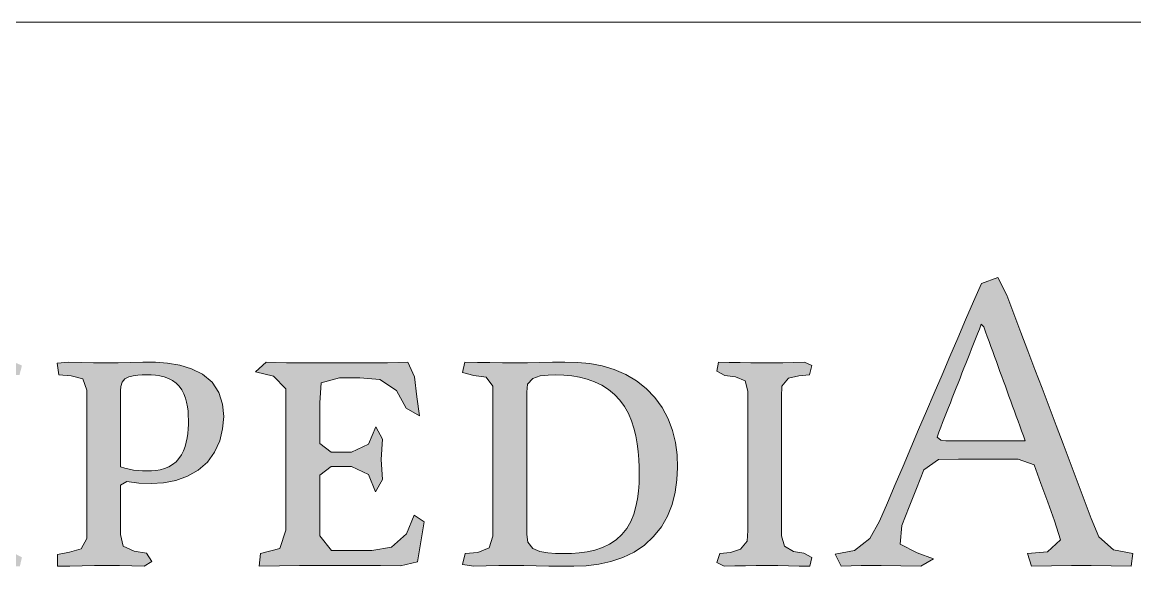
# Model space of a CAD drawing. Extents: x 0 to 1501, y 0 to 1722.
# Drawn here: x 197.6 to 263.9, y 1688.3 to 1722 of the extents above; entities that cross this region are included whole.
import ezdxf

# ---------------------------------------------------------------- set-up
doc = ezdxf.new("R2010")
doc.units = 0
doc.layers.get('0').update_dxf_attribs({"lineweight": 0})

msp = doc.modelspace()

# ---------------------------------------------------------------- hatches: boundary and pattern name
at = {"true_color": 0x000000}
h = msp.add_hatch(color=256, dxfattribs=at)
h.dxf.hatch_style = 1
h.paths.add_polyline_path([(162.339, 1707), (164.092, 1706.717), (162.672, 1705.72), (161.645, 1704.006), (160.703, 1702.243), (159.76, 1700.48), (159.561, 1698.7), (160.439, 1696.903), (161.317, 1695.107), (162.194, 1693.311), (163.116, 1693.91), (163.892, 1695.752), (164.668, 1697.595), (165.444, 1699.437), (166.221, 1701.279), (166.997, 1703.122), (167.763, 1704.968), (166.694, 1706.212), (166.556, 1706.998), (168.555, 1706.998), (170.554, 1706.998), (171.725, 1706.266), (169.848, 1705.694), (168.835, 1703.994), (168.033, 1702.163), (167.231, 1700.332), (166.428, 1698.501), (165.624, 1696.67), (164.819, 1694.84), (164.012, 1693.011), (163.202, 1691.183), (162.176, 1689.5), (160.854, 1690.678), (160.005, 1692.488), (159.169, 1694.304), (158.34, 1696.123), (157.485, 1695.868), (156.607, 1694.071), (155.719, 1692.28), (154.807, 1690.501), (153.374, 1689.55), (152.453, 1691.309), (151.631, 1693.131), (150.793, 1694.946), (149.947, 1696.758), (149.1, 1698.569), (148.257, 1700.382), (147.425, 1702.2), (146.616, 1704.028), (145.747, 1705.823), (144, 1706.492), (145.539, 1706.986), (147.538, 1706.987), (149.538, 1706.985), (149.835, 1706.216), (148.734, 1705.186), (149.516, 1703.346), (150.334, 1701.522), (151.166, 1699.703), (152.004, 1697.889), (152.849, 1696.077), (153.699, 1694.267), (154.65, 1693.019), (155.546, 1694.806), (156.442, 1696.594), (157.313, 1698.382), (156.461, 1700.19), (155.554, 1701.972), (154.653, 1703.756), (153.747, 1705.538), (152.318, 1706.62), (153.986, 1706.989), (155.985, 1706.99), (157.481, 1706.45), (156.305, 1705.402), (157.166, 1703.599), (158.044, 1701.802), (158.93, 1701.554), (159.827, 1703.341), (160.704, 1705.137), (159.613, 1706.228), (160.34, 1707), (162.339, 1707)])
h.paths.add_polyline_path([(172.803, 1701.682), (173.442, 1701.687), (174.081, 1701.699), (174.72, 1701.712), (175.358, 1701.728), (175.678, 1701.395), (175.405, 1700.962), (174.77, 1700.897), (174.162, 1700.713), (173.868, 1700.177), (173.866, 1699.538), (173.866, 1698.899), (173.866, 1698.26), (173.866, 1697.621), (173.866, 1696.982), (173.866, 1696.343), (173.866, 1695.704), (173.866, 1695.065), (173.866, 1694.426), (173.866, 1693.787), (173.866, 1693.148), (173.866, 1692.509), (173.866, 1691.871), (173.871, 1691.232), (174.121, 1690.661), (174.698, 1690.405), (175.332, 1690.331), (175.678, 1689.956), (175.422, 1689.558), (174.783, 1689.573), (174.145, 1689.587), (173.506, 1689.599), (172.867, 1689.605), (172.228, 1689.599), (171.589, 1689.587), (170.95, 1689.573), (170.312, 1689.558), (170.008, 1689.918), (170.318, 1690.326), (170.953, 1690.399), (171.536, 1690.644), (171.834, 1691.191), (171.845, 1691.83), (171.845, 1692.469), (171.845, 1693.108), (171.845, 1693.747), (171.845, 1694.386), (171.845, 1695.024), (171.845, 1695.663), (171.845, 1696.302), (171.845, 1696.941), (171.845, 1697.58), (171.845, 1698.219), (171.845, 1698.858), (171.845, 1699.497), (171.845, 1700.136), (171.592, 1700.694), (170.988, 1700.886), (170.353, 1700.955), (170.008, 1701.316), (170.248, 1701.73), (170.886, 1701.715), (171.525, 1701.701), (172.164, 1701.69), (172.803, 1701.682)])
h.paths.add_polyline_path([(181.613, 1691.364), (182.345, 1690.454), (183.162, 1689.803), (182.122, 1689.581), (180.851, 1689.605), (179.581, 1689.591), (178.31, 1689.564), (177.813, 1690.279), (179.051, 1690.522), (179.592, 1691.575), (179.592, 1692.846), (179.592, 1694.116), (179.592, 1695.387), (179.592, 1696.658), (179.592, 1697.929), (179.592, 1699.2), (179.534, 1700.463), (178.415, 1700.923), (177.754, 1701.631), (178.941, 1701.709), (180.211, 1701.686), (181.482, 1701.691), (182.753, 1701.723), (182.979, 1700.969), (181.782, 1700.588), (181.613, 1699.361), (181.613, 1698.09), (181.613, 1696.819), (182.197, 1696.226), (183.249, 1696.92), (184.139, 1697.827), (184.978, 1698.781), (185.743, 1699.795), (185.651, 1700.854), (185.082, 1701.713), (186.344, 1701.706), (187.615, 1701.684), (188.885, 1701.698), (189.908, 1701.466), (189.068, 1700.914), (187.872, 1700.516), (186.934, 1699.666), (186.101, 1698.707), (185.267, 1697.748), (184.435, 1696.788), (184.455, 1695.68), (185.266, 1694.702), (186.078, 1693.724), (186.889, 1692.746), (187.7, 1691.767), (188.534, 1690.812), (189.715, 1690.368), (189.935, 1689.587), (188.664, 1689.606), (187.394, 1689.607), (186.312, 1689.79), (185.93, 1690.962), (185.134, 1691.951), (184.337, 1692.942), (183.541, 1693.932), (182.724, 1694.904), (181.614, 1695.175), (181.614, 1693.905), (181.614, 1692.634), (181.613, 1691.364)])
h.paths.add_polyline_path([(195.764, 1691.364), (195.93, 1690.759), (196.467, 1690.435), (197.098, 1690.344), (197.575, 1690.088), (197.452, 1689.555), (196.813, 1689.571), (196.174, 1689.585), (195.535, 1689.597), (194.897, 1689.605), (194.258, 1689.602), (193.619, 1689.59), (192.98, 1689.577), (192.341, 1689.562), (191.905, 1689.786), (192.084, 1690.313), (192.72, 1690.379), (193.325, 1690.569), (193.705, 1691.062), (193.743, 1691.698), (193.743, 1692.337), (193.743, 1692.976), (193.743, 1693.615), (193.743, 1694.254), (193.743, 1694.893), (193.743, 1695.532), (193.743, 1696.17), (193.743, 1696.809), (193.743, 1697.448), (193.743, 1698.087), (193.743, 1698.726), (193.743, 1699.365), (193.743, 1700.004), (193.589, 1700.607), (193.016, 1700.864), (192.382, 1700.942), (191.905, 1701.184), (192.013, 1701.733), (192.652, 1701.718), (193.291, 1701.704), (193.929, 1701.692), (194.568, 1701.683), (195.207, 1701.685), (195.846, 1701.696), (196.485, 1701.709), (197.123, 1701.724), (197.575, 1701.528), (197.434, 1700.974), (196.798, 1700.913), (196.177, 1700.774), (195.782, 1700.308), (195.764, 1699.67), (195.764, 1699.031), (195.764, 1698.392), (195.764, 1697.753), (195.764, 1697.114), (195.764, 1696.475), (195.764, 1695.836), (195.764, 1695.198), (195.764, 1694.559), (195.764, 1693.92), (195.764, 1693.281), (195.764, 1692.642), (195.764, 1692.003), (195.764, 1691.364)])
h.paths.add_polyline_path([(201.436, 1700.054), (201.211, 1700.727), (200.51, 1700.924), (199.776, 1700.983), (199.677, 1701.67), (200.369, 1701.722), (201.106, 1701.704), (201.842, 1701.688), (202.579, 1701.682), (203.315, 1701.696), (204.052, 1701.716), (204.788, 1701.731), (205.525, 1701.729), (206.259, 1701.677), (206.985, 1701.554), (207.689, 1701.34), (208.344, 1701.005), (208.903, 1700.528), (209.309, 1699.917), (209.535, 1699.218), (209.597, 1698.485), (209.535, 1697.752), (209.359, 1697.037), (209.058, 1696.367), (208.626, 1695.771), (208.075, 1695.284), (207.436, 1694.922), (206.741, 1694.68), (206.017, 1694.542), (205.283, 1694.49), (204.547, 1694.506), (203.821, 1694.622), (203.456, 1694.401), (203.456, 1693.665), (203.456, 1692.928), (203.456, 1692.191), (203.456, 1691.455), (203.6, 1690.751), (204.262, 1690.457), (204.989, 1690.338), (205.323, 1689.841), (204.853, 1689.566), (204.117, 1689.583), (203.38, 1689.597), (202.644, 1689.608), (201.907, 1689.605), (201.171, 1689.591), (200.434, 1689.574), (199.698, 1689.555), (199.686, 1690.26), (200.402, 1690.401), (201.107, 1690.6), (201.439, 1691.214), (201.439, 1691.951), (201.439, 1692.688), (201.438, 1693.424), (201.438, 1694.161), (201.438, 1694.898), (201.438, 1695.634), (201.437, 1696.371), (201.437, 1697.108), (201.437, 1697.844), (201.437, 1698.581), (201.436, 1699.317), (201.436, 1700.054)])
h.paths.add_polyline_path([(203.457, 1695.486), (203.709, 1695.401), (203.968, 1695.34), (204.231, 1695.298), (204.496, 1695.271), (204.762, 1695.256), (205.028, 1695.25), (205.294, 1695.251), (205.559, 1695.271), (205.822, 1695.314), (206.078, 1695.385), (206.324, 1695.488), (206.552, 1695.624), (206.757, 1695.794), (206.934, 1695.992), (207.082, 1696.213), (207.201, 1696.451), (207.295, 1696.7), (207.367, 1696.956), (207.42, 1697.217), (207.458, 1697.481), (207.482, 1697.746), (207.495, 1698.012), (207.498, 1698.278), (207.49, 1698.544), (207.471, 1698.809), (207.438, 1699.073), (207.389, 1699.335), (207.319, 1699.592), (207.225, 1699.841), (207.102, 1700.077), (206.948, 1700.294), (206.762, 1700.484), (206.548, 1700.641), (206.311, 1700.763), (206.06, 1700.851), (205.801, 1700.912), (205.538, 1700.949), (205.272, 1700.968), (205.006, 1700.972), (204.74, 1700.967), (204.474, 1700.951), (204.21, 1700.917), (203.952, 1700.852), (203.716, 1700.732), (203.545, 1700.531), (203.469, 1700.277), (203.456, 1700.012), (203.456, 1699.745), (203.456, 1699.479), (203.456, 1699.213), (203.456, 1698.947), (203.456, 1698.681), (203.456, 1698.414), (203.456, 1698.148), (203.456, 1697.882), (203.457, 1697.616), (203.457, 1697.349), (203.457, 1697.083), (203.457, 1696.817), (203.457, 1696.551), (203.457, 1696.285), (203.457, 1696.018), (203.457, 1695.752), (203.457, 1695.486)])
h.paths.add_polyline_path([(214.118, 1689.606), (212.914, 1689.588), (211.711, 1689.557), (211.794, 1690.326), (212.942, 1690.617), (213.307, 1691.714), (213.307, 1692.918), (213.307, 1694.122), (213.307, 1695.325), (213.307, 1696.529), (213.307, 1697.733), (213.307, 1698.937), (213.307, 1700.141), (212.565, 1700.889), (211.493, 1701.156), (212.138, 1701.72), (213.341, 1701.694), (214.545, 1701.682), (215.749, 1701.682), (216.953, 1701.682), (218.157, 1701.682), (219.36, 1701.698), (220.564, 1701.727), (220.965, 1700.857), (221.115, 1699.663), (221.258, 1698.523), (220.473, 1698.994), (219.891, 1700.041), (218.9, 1700.693), (217.705, 1700.789), (216.501, 1700.789), (215.401, 1700.489), (215.332, 1699.296), (215.332, 1698.092), (215.332, 1696.888), (216.001, 1696.353), (217.205, 1696.353), (218.219, 1696.83), (218.658, 1697.876), (219.067, 1697.135), (218.98, 1695.935), (219.06, 1694.735), (218.652, 1693.989), (218.224, 1695.024), (217.213, 1695.513), (216.009, 1695.513), (215.328, 1694.991), (215.328, 1693.787), (215.328, 1692.583), (215.333, 1691.379), (216.019, 1690.504), (217.223, 1690.5), (218.427, 1690.5), (219.602, 1690.705), (220.49, 1691.492), (220.946, 1692.601), (221.55, 1692.199), (221.343, 1691.013), (221.137, 1689.827), (220.137, 1689.585), (218.933, 1689.61), (217.729, 1689.61), (216.526, 1689.609), (215.322, 1689.607), (214.118, 1689.606)])
h.paths.add_polyline_path([(223.99, 1690.313), (224.732, 1690.383), (225.412, 1690.654), (225.641, 1691.346), (225.644, 1692.092), (225.644, 1692.838), (225.644, 1693.583), (225.644, 1694.329), (225.644, 1695.075), (225.644, 1695.82), (225.644, 1696.566), (225.644, 1697.311), (225.644, 1698.057), (225.644, 1698.803), (225.644, 1699.548), (225.641, 1700.294), (225.246, 1700.84), (224.506, 1700.926), (223.832, 1701.106), (223.97, 1701.731), (224.715, 1701.715), (225.461, 1701.7), (226.206, 1701.686), (226.952, 1701.684), (227.697, 1701.696), (228.443, 1701.71), (229.188, 1701.723), (229.934, 1701.733), (230.679, 1701.718), (231.421, 1701.645), (232.153, 1701.506), (232.867, 1701.293), (233.553, 1701), (234.195, 1700.623), (234.781, 1700.163), (235.296, 1699.624), (235.73, 1699.019), (236.078, 1698.36), (236.339, 1697.662), (236.516, 1696.938), (236.616, 1696.199), (236.644, 1695.454), (236.608, 1694.71), (236.505, 1693.972), (236.321, 1693.25), (236.048, 1692.556), (235.679, 1691.909), (235.215, 1691.327), (234.665, 1690.824), (234.047, 1690.408), (233.377, 1690.082), (232.672, 1689.841), (231.944, 1689.677), (231.205, 1689.584), (230.46, 1689.555), (229.714, 1689.558), (228.969, 1689.565), (228.223, 1689.579), (227.478, 1689.596), (226.732, 1689.609), (225.987, 1689.602), (225.241, 1689.588), (224.496, 1689.571), (223.835, 1689.66), (223.99, 1690.313)])
h.paths.add_polyline_path([(229.845, 1690.313), (230.316, 1690.323), (230.786, 1690.357), (231.253, 1690.421), (231.714, 1690.522), (232.161, 1690.669), (232.587, 1690.869), (232.98, 1691.129), (233.326, 1691.448), (233.617, 1691.819), (233.849, 1692.228), (234.028, 1692.664), (234.16, 1693.117), (234.253, 1693.579), (234.314, 1694.046), (234.348, 1694.516), (234.36, 1694.987), (234.355, 1695.459), (234.337, 1695.93), (234.3, 1696.4), (234.242, 1696.867), (234.159, 1697.331), (234.046, 1697.789), (233.899, 1698.236), (233.713, 1698.669), (233.483, 1699.081), (233.208, 1699.463), (232.887, 1699.808), (232.525, 1700.109), (232.127, 1700.362), (231.702, 1700.566), (231.258, 1700.723), (230.801, 1700.837), (230.336, 1700.914), (229.867, 1700.958), (229.396, 1700.973), (228.925, 1700.962), (228.457, 1700.908), (228.012, 1700.758), (227.707, 1700.413), (227.666, 1699.946), (227.666, 1699.475), (227.666, 1699.003), (227.666, 1698.532), (227.666, 1698.06), (227.666, 1697.589), (227.666, 1697.118), (227.666, 1696.646), (227.666, 1696.175), (227.666, 1695.704), (227.666, 1695.232), (227.666, 1694.761), (227.666, 1694.289), (227.666, 1693.818), (227.666, 1693.347), (227.666, 1692.875), (227.666, 1692.404), (227.666, 1691.933), (227.666, 1691.461), (227.728, 1690.996), (228.009, 1690.628), (228.441, 1690.444), (228.904, 1690.36), (229.374, 1690.323), (229.845, 1690.313)])
h.paths.add_polyline_path([(242.841, 1691.364), (243.007, 1690.759), (243.543, 1690.435), (244.175, 1690.344), (244.652, 1690.087), (244.528, 1689.555), (243.889, 1689.571), (243.25, 1689.585), (242.612, 1689.597), (241.973, 1689.605), (241.334, 1689.602), (240.695, 1689.59), (240.056, 1689.577), (239.418, 1689.562), (238.982, 1689.786), (239.162, 1690.313), (239.797, 1690.379), (240.402, 1690.569), (240.783, 1691.062), (240.82, 1691.698), (240.82, 1692.337), (240.82, 1692.976), (240.82, 1693.614), (240.82, 1694.253), (240.82, 1694.892), (240.82, 1695.531), (240.82, 1696.17), (240.82, 1696.809), (240.82, 1697.448), (240.82, 1698.087), (240.82, 1698.726), (240.82, 1699.364), (240.82, 1700.003), (240.666, 1700.607), (240.094, 1700.864), (239.46, 1700.942), (238.982, 1701.183), (239.089, 1701.733), (239.727, 1701.718), (240.366, 1701.704), (241.005, 1701.692), (241.644, 1701.683), (242.283, 1701.685), (242.921, 1701.696), (243.56, 1701.709), (244.199, 1701.724), (244.649, 1701.527), (244.506, 1700.974), (243.87, 1700.913), (243.249, 1700.773), (242.855, 1700.307), (242.837, 1699.669), (242.837, 1699.03), (242.838, 1698.391), (242.838, 1697.753), (242.838, 1697.114), (242.838, 1696.475), (242.838, 1695.836), (242.839, 1695.197), (242.839, 1694.558), (242.839, 1693.919), (242.839, 1693.28), (242.84, 1692.641), (242.84, 1692.002), (242.841, 1691.364)])
h.paths.add_polyline_path([(250.927, 1690.367), (251.899, 1690.012), (251.141, 1689.565), (249.955, 1689.585), (248.769, 1689.603), (247.583, 1689.595), (246.397, 1689.564), (246.024, 1690.282), (247.185, 1690.495), (248.104, 1691.217), (248.68, 1692.251), (249.146, 1693.342), (249.611, 1694.433), (250.077, 1695.524), (250.543, 1696.615), (251.008, 1697.706), (251.474, 1698.798), (251.94, 1699.889), (252.405, 1700.98), (252.871, 1702.071), (253.337, 1703.162), (253.802, 1704.253), (254.268, 1705.344), (254.757, 1706.424), (255.733, 1706.778), (256.26, 1705.727), (256.679, 1704.618), (257.099, 1703.508), (257.519, 1702.399), (257.938, 1701.289), (258.358, 1700.18), (258.777, 1699.07), (259.197, 1697.96), (259.617, 1696.851), (260.036, 1695.741), (260.456, 1694.632), (260.875, 1693.522), (261.295, 1692.412), (261.749, 1691.318), (262.609, 1690.534), (263.769, 1690.315), (263.666, 1689.562), (262.48, 1689.588), (261.294, 1689.607), (260.108, 1689.603), (258.922, 1689.585), (257.736, 1689.563), (257.498, 1690.312), (258.679, 1690.421), (259.464, 1691.141), (259.104, 1692.268), (258.701, 1693.384), (258.298, 1694.5), (257.896, 1695.616), (256.934, 1695.936), (255.748, 1695.936), (254.562, 1695.936), (253.376, 1695.936), (252.189, 1695.934), (251.325, 1695.303), (250.884, 1694.202), (250.444, 1693.1), (250.003, 1691.999), (249.9, 1690.868), (250.927, 1690.367)])
h.paths.add_polyline_path([(257.358, 1697.037), (257.25, 1697.333), (257.143, 1697.629), (257.035, 1697.925), (256.928, 1698.221), (256.82, 1698.517), (256.713, 1698.812), (256.605, 1699.108), (256.498, 1699.404), (256.39, 1699.7), (256.283, 1699.996), (256.175, 1700.292), (256.068, 1700.588), (255.96, 1700.884), (255.853, 1701.18), (255.745, 1701.476), (255.638, 1701.772), (255.53, 1702.067), (255.423, 1702.363), (255.315, 1702.659), (255.208, 1702.955), (255.1, 1703.251), (254.993, 1703.547), (254.885, 1703.843), (254.742, 1703.999), (254.627, 1703.706), (254.511, 1703.413), (254.396, 1703.12), (254.281, 1702.827), (254.165, 1702.534), (254.05, 1702.241), (253.935, 1701.948), (253.819, 1701.655), (253.704, 1701.362), (253.589, 1701.069), (253.473, 1700.776), (253.358, 1700.483), (253.243, 1700.19), (253.127, 1699.897), (253.012, 1699.604), (252.897, 1699.311), (252.781, 1699.018), (252.666, 1698.725), (252.551, 1698.433), (252.435, 1698.14), (252.32, 1697.847), (252.205, 1697.554), (252.107, 1697.256), (252.325, 1697.069), (252.637, 1697.037), (252.952, 1697.035), (253.267, 1697.035), (253.582, 1697.035), (253.897, 1697.035), (254.212, 1697.035), (254.526, 1697.035), (254.841, 1697.035), (255.156, 1697.035), (255.471, 1697.035), (255.786, 1697.035), (256.101, 1697.035), (256.415, 1697.035), (256.73, 1697.035), (257.045, 1697.035), (257.358, 1697.037)])

# ---------------------------------------------------------------- linework, layer by layer
at = {"true_color": 0xf8f9fa}
msp.add_lwpolyline([(0, 1722), (1280, 1722), (1280, 1002), (0, 1002), (0, 1722)], dxfattribs=at)
at = {"true_color": 0xffffff}
msp.add_lwpolyline([(0, 1722), (1280, 1722), (1280, 1656), (0, 1656), (0, 1722)], dxfattribs=at)
at = {"true_color": 0x000000}
for points in [[(250.927, 1690.367), (251.899, 1690.012), (251.141, 1689.565), (249.955, 1689.585), (248.769, 1689.603), (247.583, 1689.595), (246.397, 1689.564), (246.024, 1690.282), (247.185, 1690.495), (248.104, 1691.217), (248.68, 1692.251), (249.146, 1693.342), (249.611, 1694.433), (250.077, 1695.524), (250.543, 1696.615), (251.008, 1697.706), (251.474, 1698.798), (251.94, 1699.889), (252.405, 1700.98), (252.871, 1702.071), (253.337, 1703.162), (253.802, 1704.253), (254.268, 1705.344), (254.757, 1706.424), (255.733, 1706.778), (256.26, 1705.727), (256.679, 1704.618), (257.099, 1703.508), (257.519, 1702.399), (257.938, 1701.289), (258.358, 1700.18), (258.777, 1699.07), (259.197, 1697.96), (259.617, 1696.851), (260.036, 1695.741), (260.456, 1694.632), (260.875, 1693.522), (261.295, 1692.412), (261.749, 1691.318), (262.609, 1690.534), (263.769, 1690.315), (263.666, 1689.562), (262.48, 1689.588), (261.294, 1689.607), (260.108, 1689.603), (258.922, 1689.585), (257.736, 1689.563), (257.498, 1690.312), (258.679, 1690.421), (259.464, 1691.141), (259.104, 1692.268), (258.701, 1693.384), (258.298, 1694.5), (257.896, 1695.616), (256.934, 1695.936), (255.748, 1695.936), (254.562, 1695.936), (253.376, 1695.936), (252.189, 1695.934), (251.325, 1695.303), (250.884, 1694.202), (250.444, 1693.1), (250.003, 1691.999), (249.9, 1690.868), (250.927, 1690.367), (250.927, 1690.367)], [(257.358, 1697.037), (257.25, 1697.333), (257.143, 1697.629), (257.035, 1697.925), (256.928, 1698.221), (256.82, 1698.517), (256.713, 1698.812), (256.605, 1699.108), (256.498, 1699.404), (256.39, 1699.7), (256.283, 1699.996), (256.175, 1700.292), (256.068, 1700.588), (255.96, 1700.884), (255.853, 1701.18), (255.745, 1701.476), (255.638, 1701.772), (255.53, 1702.067), (255.423, 1702.363), (255.315, 1702.659), (255.208, 1702.955), (255.1, 1703.251), (254.993, 1703.547), (254.885, 1703.843), (254.742, 1703.999), (254.627, 1703.706), (254.511, 1703.413), (254.396, 1703.12), (254.281, 1702.827), (254.165, 1702.534), (254.05, 1702.241), (253.935, 1701.948), (253.819, 1701.655), (253.704, 1701.362), (253.589, 1701.069), (253.473, 1700.776), (253.358, 1700.483), (253.243, 1700.19), (253.127, 1699.897), (253.012, 1699.604), (252.897, 1699.311), (252.781, 1699.018), (252.666, 1698.725), (252.551, 1698.433), (252.435, 1698.14), (252.32, 1697.847), (252.205, 1697.554), (252.107, 1697.256), (252.325, 1697.069), (252.637, 1697.037), (252.952, 1697.035), (253.267, 1697.035), (253.582, 1697.035), (253.897, 1697.035), (254.212, 1697.035), (254.526, 1697.035), (254.841, 1697.035), (255.156, 1697.035), (255.471, 1697.035), (255.786, 1697.035), (256.101, 1697.035), (256.415, 1697.035), (256.73, 1697.035), (257.045, 1697.035), (257.358, 1697.037), (257.358, 1697.037)], [(201.436, 1700.054), (201.211, 1700.727), (200.51, 1700.924), (199.776, 1700.983), (199.677, 1701.67), (200.369, 1701.722), (201.106, 1701.704), (201.842, 1701.688), (202.579, 1701.682), (203.315, 1701.696), (204.052, 1701.716), (204.788, 1701.731), (205.525, 1701.729), (206.259, 1701.677), (206.985, 1701.554), (207.689, 1701.34), (208.344, 1701.005), (208.903, 1700.528), (209.309, 1699.917), (209.535, 1699.218), (209.597, 1698.485), (209.535, 1697.752), (209.359, 1697.037), (209.058, 1696.367), (208.626, 1695.771), (208.075, 1695.284), (207.436, 1694.922), (206.741, 1694.68), (206.017, 1694.542), (205.283, 1694.49), (204.547, 1694.506), (203.821, 1694.622), (203.456, 1694.401), (203.456, 1693.665), (203.456, 1692.928), (203.456, 1692.191), (203.456, 1691.455), (203.6, 1690.751), (204.262, 1690.457), (204.989, 1690.338), (205.323, 1689.841), (204.853, 1689.566), (204.117, 1689.583), (203.38, 1689.597), (202.644, 1689.608), (201.907, 1689.605), (201.171, 1689.591), (200.434, 1689.574), (199.698, 1689.555), (199.686, 1690.26), (200.402, 1690.401), (201.107, 1690.6), (201.439, 1691.214), (201.439, 1691.951), (201.439, 1692.688), (201.438, 1693.424), (201.438, 1694.161), (201.438, 1694.898), (201.438, 1695.634), (201.437, 1696.371), (201.437, 1697.108), (201.437, 1697.844), (201.437, 1698.581), (201.436, 1699.317), (201.436, 1700.054), (201.436, 1700.054)], [(214.118, 1689.606), (212.914, 1689.588), (211.711, 1689.557), (211.794, 1690.326), (212.942, 1690.617), (213.307, 1691.714), (213.307, 1692.918), (213.307, 1694.122), (213.307, 1695.325), (213.307, 1696.529), (213.307, 1697.733), (213.307, 1698.937), (213.307, 1700.141), (212.565, 1700.889), (211.493, 1701.156), (212.138, 1701.72), (213.341, 1701.694), (214.545, 1701.682), (215.749, 1701.682), (216.953, 1701.682), (218.157, 1701.682), (219.36, 1701.698), (220.564, 1701.727), (220.965, 1700.857), (221.115, 1699.663), (221.258, 1698.523), (220.473, 1698.994), (219.891, 1700.041), (218.9, 1700.693), (217.705, 1700.789), (216.501, 1700.789), (215.401, 1700.489), (215.332, 1699.296), (215.332, 1698.092), (215.332, 1696.888), (216.001, 1696.353), (217.205, 1696.353), (218.219, 1696.83), (218.658, 1697.876), (219.067, 1697.135), (218.98, 1695.935), (219.06, 1694.735), (218.652, 1693.989), (218.224, 1695.024), (217.213, 1695.513), (216.009, 1695.513), (215.328, 1694.991), (215.328, 1693.787), (215.328, 1692.583), (215.333, 1691.379), (216.019, 1690.504), (217.223, 1690.5), (218.427, 1690.5), (219.602, 1690.705), (220.49, 1691.492), (220.946, 1692.601), (221.55, 1692.199), (221.343, 1691.013), (221.137, 1689.827), (220.137, 1689.585), (218.933, 1689.61), (217.729, 1689.61), (216.526, 1689.609), (215.322, 1689.607), (214.118, 1689.606), (214.118, 1689.606)], [(223.99, 1690.313), (224.732, 1690.383), (225.412, 1690.654), (225.641, 1691.346), (225.644, 1692.092), (225.644, 1692.838), (225.644, 1693.583), (225.644, 1694.329), (225.644, 1695.075), (225.644, 1695.82), (225.644, 1696.566), (225.644, 1697.311), (225.644, 1698.057), (225.644, 1698.803), (225.644, 1699.548), (225.641, 1700.294), (225.246, 1700.84), (224.506, 1700.926), (223.832, 1701.106), (223.97, 1701.731), (224.715, 1701.715), (225.461, 1701.7), (226.206, 1701.686), (226.952, 1701.684), (227.697, 1701.696), (228.443, 1701.71), (229.188, 1701.723), (229.934, 1701.733), (230.679, 1701.718), (231.421, 1701.645), (232.153, 1701.506), (232.867, 1701.293), (233.553, 1701), (234.195, 1700.623), (234.781, 1700.163), (235.296, 1699.624), (235.73, 1699.019), (236.078, 1698.36), (236.339, 1697.662), (236.516, 1696.938), (236.616, 1696.199), (236.644, 1695.454), (236.608, 1694.71), (236.505, 1693.972), (236.321, 1693.25), (236.048, 1692.556), (235.679, 1691.909), (235.215, 1691.327), (234.665, 1690.824), (234.047, 1690.408), (233.377, 1690.082), (232.672, 1689.841), (231.944, 1689.677), (231.205, 1689.584), (230.46, 1689.555), (229.714, 1689.558), (228.969, 1689.565), (228.223, 1689.579), (227.478, 1689.596), (226.732, 1689.609), (225.987, 1689.602), (225.241, 1689.588), (224.496, 1689.571), (223.835, 1689.66), (223.99, 1690.313), (223.99, 1690.313)], [(242.841, 1691.364), (243.007, 1690.759), (243.543, 1690.435), (244.175, 1690.344), (244.652, 1690.087), (244.528, 1689.555), (243.889, 1689.571), (243.25, 1689.585), (242.612, 1689.597), (241.973, 1689.605), (241.334, 1689.602), (240.695, 1689.59), (240.056, 1689.577), (239.418, 1689.562), (238.982, 1689.786), (239.162, 1690.313), (239.797, 1690.379), (240.402, 1690.569), (240.783, 1691.062), (240.82, 1691.698), (240.82, 1692.337), (240.82, 1692.976), (240.82, 1693.614), (240.82, 1694.253), (240.82, 1694.892), (240.82, 1695.531), (240.82, 1696.17), (240.82, 1696.809), (240.82, 1697.448), (240.82, 1698.087), (240.82, 1698.726), (240.82, 1699.364), (240.82, 1700.003), (240.666, 1700.607), (240.094, 1700.864), (239.46, 1700.942), (238.982, 1701.183), (239.089, 1701.733), (239.727, 1701.718), (240.366, 1701.704), (241.005, 1701.692), (241.644, 1701.683), (242.283, 1701.685), (242.921, 1701.696), (243.56, 1701.709), (244.199, 1701.724), (244.649, 1701.527), (244.506, 1700.974), (243.87, 1700.913), (243.249, 1700.773), (242.855, 1700.307), (242.837, 1699.669), (242.837, 1699.03), (242.838, 1698.391), (242.838, 1697.753), (242.838, 1697.114), (242.838, 1696.475), (242.838, 1695.836), (242.839, 1695.197), (242.839, 1694.558), (242.839, 1693.919), (242.839, 1693.28), (242.84, 1692.641), (242.84, 1692.002), (242.841, 1691.364), (242.841, 1691.364)], [(203.457, 1695.486), (203.709, 1695.401), (203.968, 1695.34), (204.231, 1695.298), (204.496, 1695.271), (204.762, 1695.256), (205.028, 1695.25), (205.294, 1695.251), (205.559, 1695.271), (205.822, 1695.314), (206.078, 1695.385), (206.324, 1695.488), (206.552, 1695.624), (206.757, 1695.794), (206.934, 1695.992), (207.082, 1696.213), (207.201, 1696.451), (207.295, 1696.7), (207.367, 1696.956), (207.42, 1697.217), (207.458, 1697.481), (207.482, 1697.746), (207.495, 1698.012), (207.498, 1698.278), (207.49, 1698.544), (207.471, 1698.809), (207.438, 1699.073), (207.389, 1699.335), (207.319, 1699.592), (207.225, 1699.841), (207.102, 1700.077), (206.948, 1700.294), (206.762, 1700.484), (206.548, 1700.641), (206.311, 1700.763), (206.06, 1700.851), (205.801, 1700.912), (205.538, 1700.949), (205.272, 1700.968), (205.006, 1700.972), (204.74, 1700.967), (204.474, 1700.951), (204.21, 1700.917), (203.952, 1700.852), (203.716, 1700.732), (203.545, 1700.531), (203.469, 1700.277), (203.456, 1700.012), (203.456, 1699.745), (203.456, 1699.479), (203.456, 1699.213), (203.456, 1698.947), (203.456, 1698.681), (203.456, 1698.414), (203.456, 1698.148), (203.456, 1697.882), (203.457, 1697.616), (203.457, 1697.349), (203.457, 1697.083), (203.457, 1696.817), (203.457, 1696.551), (203.457, 1696.285), (203.457, 1696.018), (203.457, 1695.752), (203.457, 1695.486), (203.457, 1695.486)], [(229.845, 1690.313), (230.316, 1690.323), (230.786, 1690.357), (231.253, 1690.421), (231.714, 1690.522), (232.161, 1690.669), (232.587, 1690.869), (232.98, 1691.129), (233.326, 1691.448), (233.617, 1691.819), (233.849, 1692.228), (234.028, 1692.664), (234.16, 1693.117), (234.253, 1693.579), (234.314, 1694.046), (234.348, 1694.516), (234.36, 1694.987), (234.355, 1695.459), (234.337, 1695.93), (234.3, 1696.4), (234.242, 1696.867), (234.159, 1697.331), (234.046, 1697.789), (233.899, 1698.236), (233.713, 1698.669), (233.483, 1699.081), (233.208, 1699.463), (232.887, 1699.808), (232.525, 1700.109), (232.127, 1700.362), (231.702, 1700.566), (231.258, 1700.723), (230.801, 1700.837), (230.336, 1700.914), (229.867, 1700.958), (229.396, 1700.973), (228.925, 1700.962), (228.457, 1700.908), (228.012, 1700.758), (227.707, 1700.413), (227.666, 1699.946), (227.666, 1699.475), (227.666, 1699.003), (227.666, 1698.532), (227.666, 1698.06), (227.666, 1697.589), (227.666, 1697.118), (227.666, 1696.646), (227.666, 1696.175), (227.666, 1695.704), (227.666, 1695.232), (227.666, 1694.761), (227.666, 1694.289), (227.666, 1693.818), (227.666, 1693.347), (227.666, 1692.875), (227.666, 1692.404), (227.666, 1691.933), (227.666, 1691.461), (227.728, 1690.996), (228.009, 1690.628), (228.441, 1690.444), (228.904, 1690.36), (229.374, 1690.323), (229.845, 1690.313), (229.845, 1690.313)]]:
    msp.add_lwpolyline(points, dxfattribs=at)

doc.saveas('drawing.dxf')
